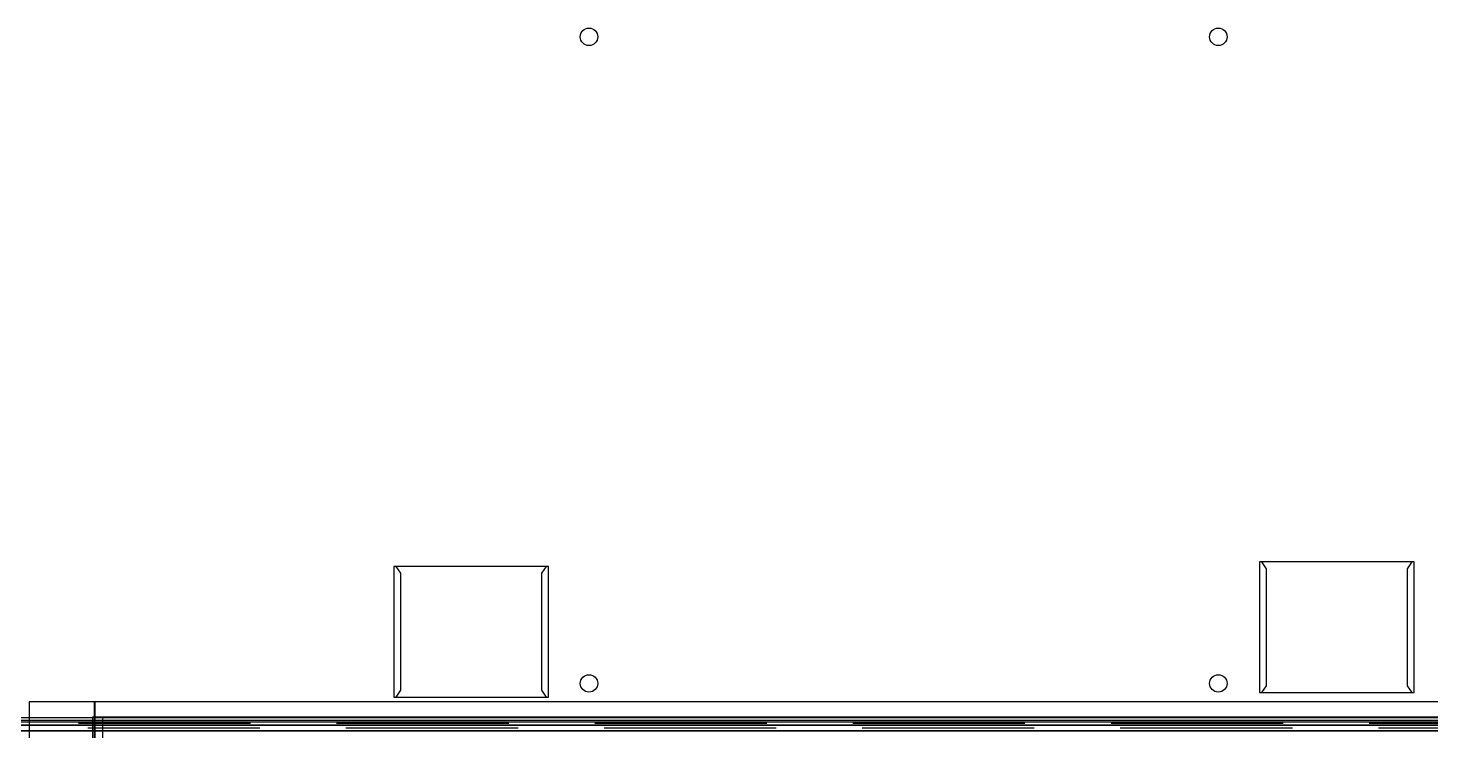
# Model space of a CAD drawing. Extents: x -23.2 to 18.8, y -18.4 to 11.3.
# Drawn here: x -3.51 to 0.566, y -8.394 to -6.351 of the extents above; entities that cross this region are included whole.
import ezdxf

# ---------------------------------------------------------------- set-up
doc = ezdxf.new("R2010")
doc.units = 0
doc.linetypes.add('DASHED', pattern=[0.75, 0.5, -0.25])
for name, color, linetype in [('BUILDINGELEMENTPROXY', 8, 'CONTINUOUS'), ('COVERING', 8, 'CONTINUOUS'), ('EJE_MUROS', 8, 'CONTINUOUS'), ('FURNISHINGELEMENT', 8, 'CONTINUOUS'), ('LOSAS', 3, 'CONTINUOUS'), ('MUROS', 7, 'CONTINUOUS'), ('VIGAS', 5, 'CONTINUOUS')]:
    doc.layers.add(name, color=color, linetype=linetype)

msp = doc.modelspace()

# ---------------------------------------------------------------- linework, layer by layer
at = {"layer": 'BUILDINGELEMENTPROXY'}
for p, q in [((0.5178, -7.9027, 3.85), (0.0678, -7.9027, 3.85)), ((0.0678, -7.9027, 3.85), (0.0678, -8.2827, 3.85)), ((0.5118, -7.9027, 3.476), (0.0738, -7.9027, 3.476)), ((0.0738, -7.9027, 3.476), (0.0878, -7.9227, 3.49)), ((0.4978, -7.9227, 3.49), (0.5118, -7.9027, 3.476)), ((0.5178, -8.2827, 3.85), (0.5178, -7.9027, 3.85)), ((-1.9972, -7.9157, 3.85), (-2.4472, -7.9157, 3.85)), ((-2.4472, -7.9157, 3.85), (-2.4472, -8.2957, 3.85)), ((-2.0032, -7.9157, 3.476), (-2.4412, -7.9157, 3.476)), ((-2.4412, -7.9157, 3.476), (-2.4272, -7.9357, 3.49)), ((-2.4272, -7.9357, 3.49), (-2.4272, -8.2757, 3.49)), ((-2.0172, -7.9357, 3.49), (-2.0032, -7.9157, 3.476)), ((-2.0172, -8.2757, 3.49), (-2.0172, -7.9357, 3.49)), ((-1.9972, -8.2957, 3.85), (-1.9972, -7.9157, 3.85)), ((0.0878, -7.9227, 3.49), (0.0878, -8.2627, 3.49)), ((0.4978, -8.2627, 3.49), (0.4978, -7.9227, 3.49)), ((0.0878, -8.2627, 3.49), (0.0738, -8.2827, 3.476)), ((0.5118, -8.2827, 3.476), (0.4978, -8.2627, 3.49)), ((-2.4472, -8.2957, 3.85), (-1.9972, -8.2957, 3.85)), ((-2.4272, -8.2757, 3.49), (-2.4412, -8.2957, 3.476)), ((-2.4412, -8.2957, 3.476), (-2.0032, -8.2957, 3.476)), ((-2.0032, -8.2957, 3.476), (-2.0172, -8.2757, 3.49)), ((0.0678, -8.2827, 3.85), (0.5178, -8.2827, 3.85)), ((0.0738, -8.2827, 3.476), (0.5118, -8.2827, 3.476))]:
    msp.add_line(p, q, dxfattribs=at)
at = {"layer": 'COVERING'}
msp.add_line((-5.4478, -8.3941), (3.7638, -8.3941), dxfattribs=at)
at = {"layer": 'EJE_MUROS', "linetype": 'DASHED'}
for p, q in [((1.6368, -8.3721), (-3.5592, -8.3721)), ((1.6638, -8.3856), (-3.5592, -8.3856))]:
    msp.add_line(p, q, dxfattribs=at)
at = {"layer": 'FURNISHINGELEMENT'}
for centre in [(-1.88, -6.3763), (-0.0514, -6.3763), (-1.88, -8.2559), (-0.0514, -8.2559)]:
    msp.add_circle(centre, 0.0254, dxfattribs=at)
at = {"layer": 'LOSAS'}
for p, q in [((3.7638, -8.3641), (-5.4178, -8.3641)), ((3.7668, -8.3562), (-5.4062, -8.3562))]:
    msp.add_line(p, q, dxfattribs=at)
at = {"layer": 'MUROS'}
for p, q in [((-3.5592, -8.3671), (1.6368, -8.3671)), ((-3.5592, -8.3771), (1.6638, -8.3771)), ((1.6368, -8.3771), (-3.5592, -8.3771)), ((1.6638, -8.3941), (-3.5592, -8.3941))]:
    msp.add_line(p, q, dxfattribs=at)
at = {"layer": 'VIGAS'}
for p, q in [((-3.3151, -8.3091), (-3.5068, -8.3091)), ((-3.5068, -8.3091), (-3.5068, -8.5091)), ((1.6638, -8.3091), (-3.3178, -8.3091)), ((-3.3178, -8.3091), (-3.3178, -8.5091)), ((-3.3151, -8.5091), (-3.3151, -8.3091)), ((-3.2924, -8.3541), (-3.3228, -8.3541)), ((-3.3228, -8.3541), (-3.3228, -8.5141)), ((1.6689, -8.3541), (-3.3228, -8.3541)), ((-3.3228, -8.3541), (-3.3228, -8.5141)), ((-3.2924, -8.5141), (-3.2924, -8.3541))]:
    msp.add_line(p, q, dxfattribs=at)

doc.saveas('drawing.dxf')
